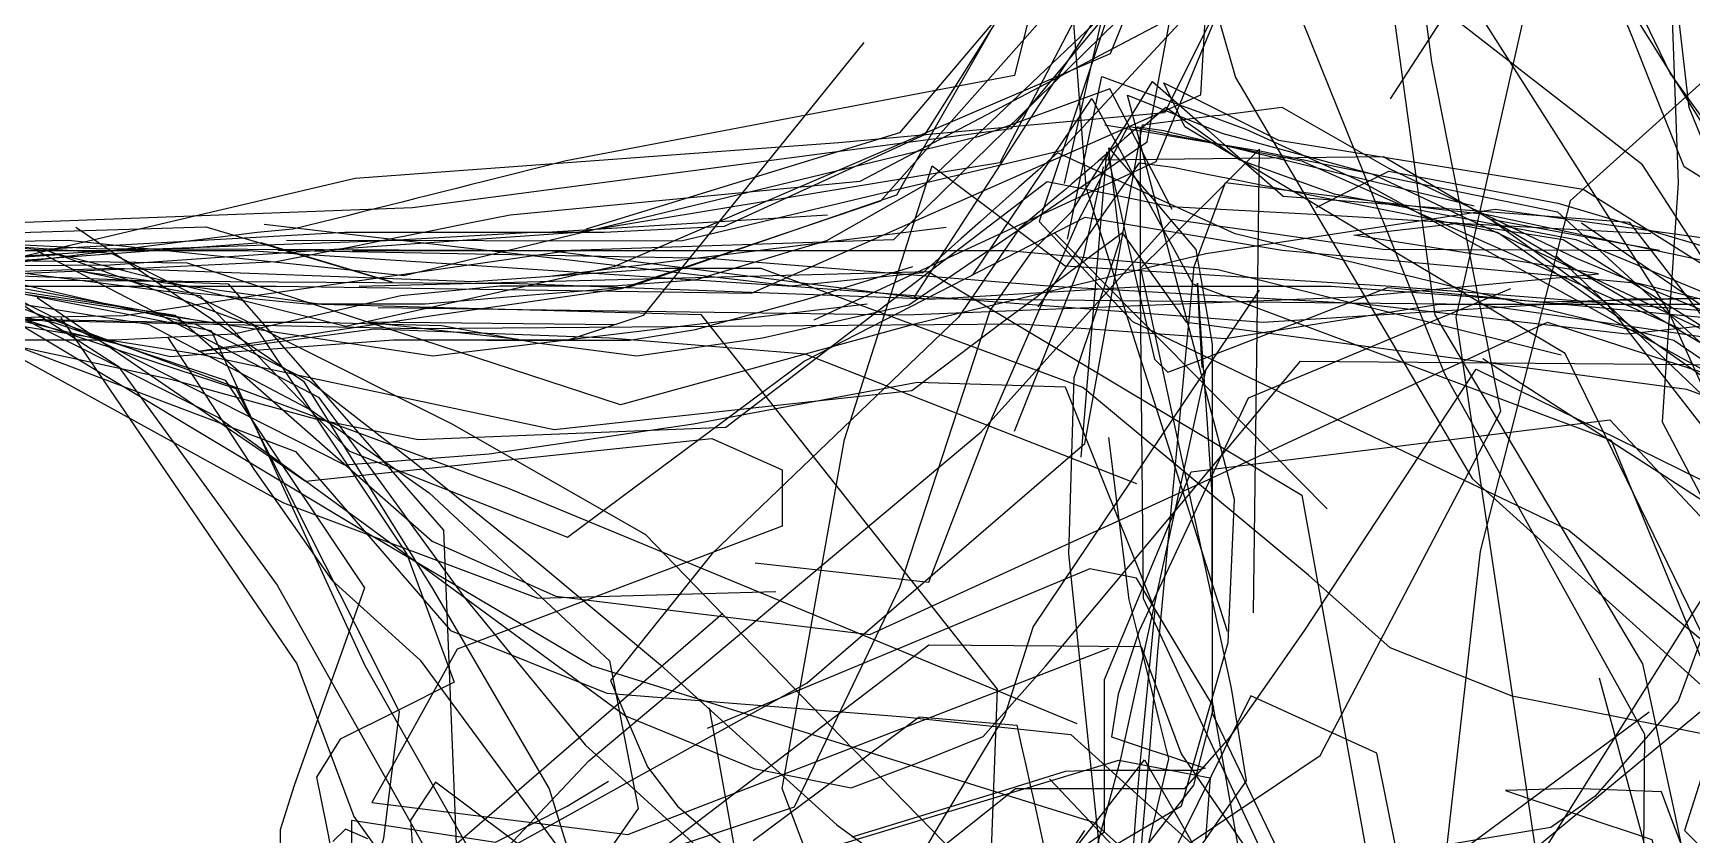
# Model space of a CAD drawing. Header units: metres. Extents: x 30 to 6769, y 117 to 5736.
# Drawn here: x 3719 to 4340, y 2110 to 2410 of the extents above; entities that cross this region are included whole.
import ezdxf

# ---------------------------------------------------------------- set-up
doc = ezdxf.new("R2010")
doc.units = ezdxf.units.M
doc.layers.add('FLOOR_0', color=1, linetype='Continuous')
doc.layers.add('FLOOR_1', color=2, linetype='Continuous')

msp = doc.modelspace()

# ---------------------------------------------------------------- linework, layer by layer
at = {"layer": 'FLOOR_0', "color": 2}
for points in [[(3926.78, 2094.49), (4004.31, 2120.23), (4043.71, 2202.43), (4077.49, 2306.07), (4093.45, 2328.45), (4108.07, 2343.08), (4128.99, 2376.69), (4138.16, 2391.68), (4145.16, 2385.56), (4152.16, 2379.43), (4159.16, 2373.3), (4166.15, 2367.18), (4173.15, 2361.05), (4180.15, 2354.92), (4187.15, 2348.8), (4316.63, 2339.05), (4381.81, 2254.89)], [(3898.99, 2105.68), (4009.02, 2166.69), (4112.95, 2256.25), (4134.42, 2375.54), (4136.35, 2375.78), (4138.29, 2376.02), (4140.22, 2376.26), (4142.15, 2376.5), (4144.08, 2376.74), (4146.01, 2376.98), (4147.95, 2377.23), (4149.88, 2377.47), (4151.81, 2377.71), (4153.74, 2377.95), (4155.67, 2378.19), (4157.6, 2378.43), (4159.54, 2378.68), (4161.47, 2378.92), (4163.4, 2379.16), (4165.33, 2379.4), (4167.26, 2379.64), (4169.2, 2379.88), (4171.13, 2380.13), (4173.06, 2380.37), (4174.99, 2380.61), (4176.92, 2380.85), (4178.85, 2381.09), (4180.79, 2381.33), (4182.72, 2381.58), (4184.65, 2381.82), (4186.58, 2382.06), (4226.72, 2359.19), (4296.7, 2325.56), (4385.14, 2289.16)], [(4122.6, 2064.31), (4106.89, 2214.9), (4108.92, 2280.9), (4112.33, 2291.14), (4115.74, 2301.39), (4119.16, 2311.63), (4122.57, 2321.88), (4125.98, 2332.12), (4121.93, 2366.83), (4130.06, 2357.35), (4138.19, 2347.86), (4146.31, 2338.37), (4154.44, 2328.89), (4160.54, 2293.37), (4160.54, 2214.44), (4160.54, 2196.14), (4160.54, 2177.83), (4160.54, 2159.53), (4180.49, 2047.49)], [(3858.75, 1712.81), (3858.75, 1755.22), (3872.29, 1797.71), (3976.31, 1821.9), (4091.32, 1825.24), (4205.01, 1855.26), (4271.34, 1979.17), (4169.14, 2023.31), (4055.38, 2044.62), (4034.92, 2063.26), (4022.74, 2080.66), (4010.57, 2098.06), (3999.58, 2127.18), (4022.96, 2257.73), (4055.81, 2360.1), (4072.39, 2347.65), (4088.97, 2335.21), (4105.56, 2322.77), (4227.49, 2315.06), (4350.7, 2305.55)], [(3538.58, 2341.9), (3748.6, 2327.51), (3876.33, 2263.52), (3948.53, 2222.2), (4021.75, 2146.53), (4069.86, 2097.13), (4100.72, 2077.74), (4128.26, 2065.49), (4204.14, 2029.05), (4393.73, 1966.59), (4462.52, 1942.95), (4473.6, 1938.02), (4484.68, 1933.1), (4495.76, 1928.17), (4506.84, 1923.25), (4544.94, 1916.28), (4616.34, 1880.07), (4511.13, 1827.53), (4522.18, 1797.88), (4598.12, 1791.69), (4790.99, 1680.85)], [(3848.44, 2307.12), (4046.06, 2304.37), (4214.02, 2311.13), (4305.07, 2319.77), (4213.52, 2334.23), (4252.72, 2338.67), (4324.71, 2334.82)], [(4298.78, 2338.76), (4448.43, 2236.05), (4563.21, 2202.16), (4747.12, 2207.7)], [(3615.63, 2328.48), (3772.47, 2304.31), (3868.6, 2219.72), (3914.88, 2199.14), (4032.39, 2184.74), (4155.66, 2241.18), (4285.98, 2301.64), (4361.11, 2277.28), (4386.63, 2152.21), (4402.78, 2019.29), (4420.15, 1971.5), (4437.09, 1940.43), (4453.97, 1911.46), (4471.17, 1884.44), (4490.91, 1873.47), (4510.65, 1862.5), (4536.06, 1852.69), (4662.99, 1868), (4754.29, 1878.61), (4810.13, 1882.44), (4862.24, 1874.35), (4878.13, 1742.07)], [(3635.9, 2321.89), (3817.5, 2253.2), (3875.56, 2186.21), (3933.97, 2162.83), (4045.41, 2154.02), (4107.61, 2147.33), (4125.92, 2130.85), (4144.22, 2114.36), (4162.53, 2097.88), (4257.45, 1996.54), (4346.78, 1963.57)], [(3693.8, 2321.95), (3751.14, 2285.14), (3810.66, 2203.27), (3885.72, 2069.62)], [(3630.88, 2318.65), (3727.15, 2301.57), (3791.17, 2279.95), (3843.38, 2202.23), (3838.1, 2187.43), (3832.82, 2172.64), (3827.53, 2157.84), (3822.25, 2143.04), (3816.97, 2128.25), (3811.8, 2111.73), (3811.8, 2013.95), (3806, 1967.24), (3793.05, 1999.63), (3821.73, 2061.46)], [(4031.42, 2308.35), (3868.89, 2288.91), (3668.71, 2319.28)], [(4272.23, 2314.15), (4174.01, 2273.18), (4133.25, 2186.19), (4125.33, 2162.4), (4122.86, 2146.46), (4129.86, 2144.12), (4136.86, 2141.79), (4143.86, 2139.45), (4150.86, 2137.12), (4157.86, 2134.78), (4154.57, 2133.89), (4144.9, 2133.89), (4135.23, 2133.89), (4125.57, 2133.89), (4115.9, 2133.89), (4105.54, 2133.48), (4085.58, 2127.33), (4065.62, 2121.19), (4045.66, 2115.04), (4025.7, 2108.9)]]:
    msp.add_lwpolyline(points, dxfattribs=at)
at = {"layer": 'FLOOR_0', "color": 7}
for points in [[(4106.4, 2332.74), (4119.21, 2393.53), (4137.18, 2386.99), (4155.16, 2380.45), (4173.14, 2373.91), (4216.56, 2354.13), (4348.33, 2281.5), (4369.05, 2171.71), (4370.32, 2149.22), (4381.25, 2151.65), (4392.19, 2154.08), (4403.13, 2156.52), (4414.06, 2158.95), (4471.97, 2168.41), (4613.67, 2166.75), (4632.9, 2163.25), (4652.13, 2159.75), (4671.36, 2156.26), (4720.89, 2154.02), (4804.47, 2146.18), (4867.94, 2136.31), (4923.42, 2128.38)], [(3702.56, 2321.77), (3781.72, 2311.61), (3837.74, 2253.42), (3919.3, 2221.19), (4007.82, 2287), (4113.04, 2340.87), (4137.6, 2336.78), (4162.17, 2332.68), (4186.73, 2328.58), (4320.13, 2316.2), (4445.74, 2284.57), (4501.59, 2214.48), (4591.5, 2180.86), (4741.62, 2170.6), (4816.3, 2160.73), (4861.11, 2160.73), (4921.92, 2119), (4972.02, 1974.96), (4940.85, 1848.65)], [(4446.89, 2236.57), (4338.11, 2276.5), (4151.07, 2301.48), (4126.93, 2335.13), (4115.67, 2326.68), (4104.41, 2318.23), (4093.15, 2309.79), (4081.89, 2301.34), (4070.64, 2292.89), (4059.38, 2284.44), (4048.12, 2275.99), (3914.32, 2261.38), (3783.01, 2289.25), (3577.83, 2321.77)], [(3735.37, 2337.15), (3820.46, 2279.56), (3868.81, 2201.94), (3912.44, 2127.04), (3934.7, 2054.9)], [(3720.15, 2328.68), (3826.07, 2273.62), (3843.91, 2249.08), (3861.75, 2224.54), (3880.69, 2198.76), (3925.86, 2143.53), (3971.42, 2102.13), (4025.55, 2075.02), (4070.07, 2069.73), (4078.81, 2077.23), (4087.55, 2084.72), (4096.29, 2092.22), (4105.03, 2099.71), (4112.86, 2111.44)], [(3693.56, 2302.85), (3862.63, 2299.33), (4088.88, 2301.01), (4165.58, 2295.53), (4245.48, 2308.35), (4447.54, 2308.35)], [(4169.62, 2032.5), (4135.77, 2065.01), (4128.43, 2083.37), (4114.71, 2079.23), (4099.45, 2069.69), (4084.19, 2060.15), (4029.16, 2053.37), (3934.82, 2046.92), (3919.65, 2049.24), (3906.38, 2051.89), (3893.12, 2054.55), (3879.85, 2057.2), (3866.58, 2059.86), (3897.01, 2079.82), (3956.75, 2106.19), (4054.46, 2180.86), (4133.92, 2180.32), (4141.46, 2160.2), (4149, 2140.08), (4219.11, 2037.81), (4341.62, 2035.49)], [(3997.97, 2099.21), (4125.65, 2137.69), (4159.81, 2131.16), (4158.93, 2119.68), (4158.05, 2108.19)], [(4218.01, 2005.5), (4099.64, 2130.81)]]:
    msp.add_lwpolyline(points, dxfattribs=at)
at = {"layer": 'FLOOR_0', "color": 1}
for points in [[(4361.73, 2148.32), (4292.65, 2289.91), (4150.37, 2374.74), (4142.47, 2391.19), (4153.2, 2385.83), (4163.93, 2380.46), (4174.66, 2375.09), (4185.39, 2369.72), (4299.39, 2351.41), (4441.76, 2261.83)], [(4299.8, 1965.24), (4316.97, 1995.02), (4326.32, 2032.44), (4454.16, 2126.35), (4595.84, 2160.73), (4535.3, 2156.67), (4333.32, 2294.81), (4169.2, 2334.73), (4102.63, 2364.95), (4095.43, 2358.54), (4088.22, 2352.14), (4081.02, 2345.73), (4073.82, 2339.33), (4066.61, 2332.92), (4059.41, 2326.52), (4052.21, 2320.11), (4003.09, 2315.06), (3805.81, 2338.18)], [(4119.81, 2359.81), (4112.27, 2325.88), (4086.44, 2260.72)], [(4118.2, 2362.41), (4224.71, 2363.63), (4360.19, 2284.09), (4355.15, 2166.75), (4358.83, 2146.51), (4362.51, 2126.27), (4366.19, 2106.03), (4382.18, 2026.02), (4484.28, 1941.63), (4571.47, 1911.55), (4691.47, 1893.2), (4641.47, 1900.9), (4528.74, 1873.29), (4433.34, 1783.03), (4395.69, 1780.82), (4396.96, 1788.43), (4398.22, 1796.03), (4399.49, 1803.63), (4400.76, 1811.23), (4411.88, 1820.18)], [(4133.85, 2102.05), (4134.65, 2111.58), (4135.44, 2121.12), (4136.24, 2130.65), (4137.03, 2140.19), (4137.83, 2149.72), (4138.62, 2159.26), (4139.41, 2168.79), (4140.21, 2178.33), (4153.83, 2322.52), (4165.49, 2353.86), (4181.46, 2351.86), (4197.44, 2349.86), (4213.41, 2347.87), (4229.38, 2345.87), (4245.35, 2343.87), (4262.81, 2342.03), (4356.23, 2322.22)], [(3634.35, 2337.92), (3708.75, 2309.29), (3897.11, 2239.51), (4109.95, 2151.46)], [(3666.41, 2329.53), (3842.8, 2223.66), (3928.53, 2173.05), (4116.1, 2114.6), (4150.09, 2083.96), (4254.79, 1992.77), (4322.84, 1950.86), (4380.78, 1925.06), (4463.24, 1891.95), (4561.2, 1833.25), (4600.15, 1796.89), (4590.05, 1791.84), (4579.96, 1786.79), (4569.86, 1781.74), (4559.77, 1776.69), (4549.67, 1771.64), (4539.58, 1766.59), (4529.48, 1761.54), (4424.38, 1744.07), (4421.09, 1586.84)], [(3720.83, 2310.93), (3821.21, 2242.15), (3973.34, 2258.17), (3999.58, 2246.35), (3999.58, 2235.83), (3999.58, 2225.31), (3877.99, 2179.28), (3871.62, 2167.81), (3865.25, 2156.33), (3858.88, 2144.86), (3852.51, 2133.39), (3846.14, 2121.92), (3941.88, 2109.9), (4122.05, 2179.69)], [(3688.89, 2302.26), (3813.08, 2234.06), (3908.21, 2198.37), (3997.24, 2200.8)], [(3769.74, 2295.87), (3802.24, 2246.29), (3816.66, 2225.68), (3831.08, 2205.07), (3864.12, 2175.15), (3920.82, 2098.29)], [(3838.63, 1679.44), (3840.14, 1780.01), (3848.24, 1831.63), (3870.11, 1829.2), (3891.98, 1826.77), (3897.13, 1829.2), (3874.16, 1839.8), (3851.19, 1850.41), (3828.22, 1861.01), (3811.8, 1964.21), (3824.34, 2021.65), (3848.93, 2074.16), (3890.54, 2074.9), (3938.31, 2073.5), (3986.22, 2073.5), (4027.1, 2073.5), (4066.99, 2073.72), (4120.3, 2110.87), (4120.3, 2129.88), (4120.3, 2148.88), (4120.3, 2167.88), (4152.69, 2245.68), (4309.29, 2265.05), (4384.45, 2184.98)], [(3664.97, 973.48), (3608.75, 1153.68), (3545.65, 1342.92), (3530.48, 1414.34), (3514.78, 1419.78), (3499.04, 1423.72), (3483.29, 1427.66), (3467.55, 1431.59), (3451.8, 1435.53), (3447.6, 1554.41), (3452.09, 1630.93), (3586.77, 1637.37), (3764.69, 1643.91), (3824.24, 1734.59), (3825.21, 1911.19), (3878.35, 2086.92), (3983.18, 2097.61), (3972.48, 2157.35)], [(3988.83, 2107.69), (4050.86, 2154.02), (4087.46, 2150.9), (4089.13, 2143.4), (4090.79, 2135.91), (4092.45, 2128.42), (4094.12, 2120.93), (4095.78, 2113.43), (4097.45, 2105.94)], [(4100.31, 2093.17), (4135.26, 2137.89), (4147.77, 2115.99), (4160.28, 2094.08)]]:
    msp.add_lwpolyline(points, dxfattribs=at)
at = {"layer": 'FLOOR_0', "color": 5}
for points in [[(4145.6, 2343.77), (4122.28, 2388.98), (4097.62, 2380), (4072.96, 2371.03), (3858.05, 2318.99), (3732.52, 2332.18), (3614.09, 2329.78), (3406.39, 2335.19), (3208.21, 2303.55), (3049.4, 2230.22)], [(4258.61, 2345.11), (4157.2, 2369.57), (4142.43, 2373.27), (4132.7, 2374.58), (4130.24, 2372.47), (4127.78, 2370.35), (4125.31, 2368.24), (4122.85, 2366.13), (4120.39, 2364.02), (4117.92, 2361.9), (4115.46, 2359.79), (4113, 2357.68), (4110.53, 2355.57), (4108.07, 2353.45), (4105.61, 2351.34), (4103.14, 2349.23), (4100.68, 2347.12), (4098.22, 2345), (4095.75, 2342.89), (4093.29, 2340.78), (4090.83, 2338.67), (4088.36, 2336.55), (4065.64, 2303.49), (3973.47, 2215.13), (3935.35, 2167.55), (3939.97, 2156.77), (3944.58, 2145.98), (3949.2, 2135.2), (3960.44, 2120.49), (3990.85, 2094.41)], [(4289.35, 2326.45), (4365.56, 2253.73)], [(3693.43, 2314.12), (3788.65, 2266.03), (3844.26, 2225.56), (3941, 2154.37), (3989.06, 2134.66), (4025.51, 2127.36), (4050.35, 2136.77), (4074.9, 2146.59), (4098.18, 2172.87), (4193.59, 2287.1), (4369.31, 2285.61)], [(4178.18, 2313.63), (4093.53, 2187.8), (4082.88, 2154.25), (4078.14, 2146.35), (4073.41, 2138.45), (4068.67, 2130.55), (4063.93, 2122.65), (4059.19, 2114.75), (4054.45, 2106.85), (4049.71, 2098.94), (4003.97, 2082.99), (3911.65, 2098.25), (3869.88, 2129.47), (3860.55, 2115.34), (3863.42, 2075.13), (3850.62, 2016.98), (3824.38, 1887.3), (3957.15, 1800.88), (4052.35, 1782.37), (4085.01, 1693.48)], [(3729.71, 2303.25), (3817.96, 2173.76), (3839.39, 2116.72), (3863.45, 2083.03), (3888.12, 2072.66), (3912.85, 2064.41), (4003.32, 2050.74), (4079.4, 2043.74), (4089.09, 2049.8), (4098.79, 2055.86), (4108.48, 2061.92), (4118.17, 2067.98), (4132.22, 2087.42), (4144.34, 2138.31), (4140.63, 2153.19), (4136.91, 2168.06), (4133.19, 2182.94), (4129.48, 2197.81), (4121.93, 2258.48)]]:
    msp.add_lwpolyline(points, dxfattribs=at)
at = {"layer": 'FLOOR_0', "color": 4}
for points in [[(3825.21, 1611.72), (3858.65, 1771.78), (3838.09, 1819.96), (3835.4, 1827.15), (3832.7, 1834.33), (3830.01, 1841.52), (3827.32, 1848.71), (3824.62, 1855.89), (3821.93, 1863.08), (3819.24, 1870.26), (3814.31, 1965.42), (3818.22, 2057.21), (3911.91, 2056.32), (3966.42, 2048.53), (4064.72, 2071.04), (4149.1, 2120.68), (4157.83, 2151.25), (4166.56, 2181.82), (4168.93, 2235.31), (4128.81, 2386.53), (4164.17, 2372.34), (4220.72, 2357.02), (4356.05, 2293.33)], [(3816.31, 1697.8), (3853.56, 1781.31), (3866.46, 1807.12), (3879.36, 1832.93), (3992.73, 1836.61), (4132.41, 1834.37), (4250.09, 1894.71), (4267.84, 1928.87), (4163.17, 2092.44), (4182.84, 2033.4), (4244.43, 1926.62), (4244.76, 1908.09), (4218.47, 2019.44), (4134.87, 2198.26), (4133.71, 2312.22), (4133.71, 2374.03), (4143.19, 2382.09), (4157.02, 2372.21), (4170.84, 2362.33), (4206.22, 2349.63), (4296.68, 2332.62), (4393.12, 2292.65)], [(4095.39, 2307.39), (4133.29, 2361.28), (4145.77, 2359.61), (4158.01, 2357.17), (4170.25, 2354.72), (4182.48, 2352.27), (4194.72, 2349.82), (4267.3, 2335.3), (4395.27, 2245.45)], [(3596.23, 2335.55), (3786.02, 2298.53), (3843.44, 2173.13), (3919, 2039.96), (4004.35, 2061.24), (4087, 2127.18), (4150.3, 2127.18), (4167.08, 2146.12), (4181.15, 2166.23), (4195.23, 2186.35), (4259.34, 2284.06), (4380.84, 2224.37)], [(3703.32, 2315.35), (3835.82, 2248.26), (3890.04, 2252.43), (3966.44, 2263.55), (4050.23, 2279.13), (4105.59, 2277.39), (4139.04, 2193.94), (4133.17, 2133.6), (4132.14, 2120.13), (4131.1, 2106.66)]]:
    msp.add_lwpolyline(points, dxfattribs=at)
at = {"layer": 'FLOOR_0', "color": 3}
for points in [[(4070.88, 2319.1), (4115.55, 2385.28), (4118.98, 2378.99), (4122.41, 2372.69), (4125.84, 2366.4), (4129.28, 2360.1), (4132.71, 2353.81), (4136.14, 2347.51), (4139.57, 2341.22), (4143, 2334.92), (4146.43, 2328.63), (4149.87, 2322.33), (4153.3, 2316.04), (4309.9, 2257.44), (4349.37, 2161.55)], [(4120.37, 2375.44), (4149.37, 2370.6), (4178.36, 2365.76), (4289.76, 2342.95), (4389.56, 2251.65)], [(3518.29, 2346.38), (3724.21, 2328.61), (3802.31, 2300.17), (3859.12, 2214.88), (3876.87, 2166.9), (3855.56, 2156.24), (3834.26, 2145.57), (3825.39, 2131.36), (3828.94, 2113.59), (3832.49, 2095.82)], [(5612.85, 2294.93), (5315.03, 2301.64), (5104.19, 2314.78), (5035.13, 2298.97), (4959.38, 2289.51), (4799.71, 2288.22), (4574.2, 2294.74), (4426.56, 2315.54), (4410.15, 2319.06), (4393.74, 2322.58), (4377.32, 2326.09), (4360.91, 2329.61), (4344.49, 2333.13), (4266.44, 2343.75), (4158.21, 2327.25), (4049.69, 2301.08), (3939.08, 2270.68), (3777.05, 2323.75), (3525.86, 2327.01)], [(3833.65, 2038.14), (3927.31, 2137.45), (4074.11, 2260.57), (4145.75, 2340.18), (4165.42, 2337.37), (4185.09, 2334.55), (4204.75, 2331.74), (4224.42, 2328.93), (4327.94, 2328.48), (4296.52, 2334.24), (4264.77, 2340.02), (4307.67, 2309.12), (4391.82, 2201.18)], [(3546.86, 2335.19), (3762.36, 2300.94), (3823.44, 2268.66), (3867.53, 2237.78), (3935.04, 2174.93), (3945.73, 2119.68), (3912.7, 2072.2), (3853.47, 2069.32), (3825.21, 1933.83), (3833.21, 1852.35), (3838.63, 1799.55), (3838.63, 1763.81), (3836.12, 1720.03), (3826.02, 1595.49), (3829.89, 1587.74), (3833.76, 1580), (3837.64, 1572.25), (3841.51, 1564.5), (3845.38, 1556.76), (3849.25, 1549.01), (3929.92, 1537.86), (4021.02, 1587.81), (3959.71, 1687.85)], [(4156.8, 2284.68), (4155.09, 2316.24), (4156.85, 2289.89), (4158.61, 2263.55), (4160.36, 2237.2), (4160.54, 2155.31), (4229.59, 2011.13), (4380.16, 1959.28), (4516.18, 1916.77), (4661.82, 1899.88), (4756.51, 1908.62), (4855.8, 1889.69), (4962.43, 1888)], [(3825.2, 2019.62), (3855.7, 2087.33), (3977.38, 2192.78)], [(3838.63, 2087.4), (3838.63, 2115.29), (3892.35, 2107.09), (3905.8, 2113.81), (3919.24, 2120.54), (3934.6, 2129.87)]]:
    msp.add_lwpolyline(points, dxfattribs=at)
at = {"layer": 'FLOOR_0', "color": 6}
for points in [[(3989.57, 2211.61), (4054.55, 2204.4), (4066.38, 2235.2), (4078.22, 2265.99), (4110.52, 2339.7), (4129.1, 2375.03), (4131.69, 2374.51), (4134.29, 2373.99), (4136.88, 2373.47), (4139.47, 2372.95), (4142.07, 2372.43), (4144.66, 2371.91), (4147.26, 2371.39), (4149.85, 2370.88), (4152.44, 2370.36), (4155.04, 2369.84), (4157.63, 2369.32), (4160.22, 2368.8), (4162.82, 2368.28), (4165.41, 2367.76), (4168.01, 2367.24), (4170.6, 2366.72), (4173.19, 2366.2), (4175.79, 2365.69), (4178.38, 2365.17), (4180.97, 2364.65), (4183.57, 2364.13), (4186.16, 2363.61), (4188.76, 2363.09), (4191.35, 2362.57), (4193.94, 2362.05), (4335.78, 2299.11)], [(4111.53, 2251.09), (4121.09, 2365.33), (4123.32, 2355.64), (4125.56, 2345.95), (4127.79, 2336.26), (4130.03, 2326.57), (4132.26, 2316.88), (4134.49, 2307.19), (4136.73, 2297.51), (4138.96, 2287.82), (4144.01, 2282.89), (4154.3, 2286.85), (4164.58, 2290.81), (4174.87, 2294.77), (4185.16, 2298.72), (4195.44, 2302.68), (4205.73, 2306.64), (4216.02, 2310.6), (4226.3, 2314.56), (4356.82, 2302.21)], [(4175.99, 2192.83), (4178.29, 2366.37), (4169.38, 2357.46), (4160.48, 2348.55), (4151.57, 2339.64), (4142.67, 2330.73), (4133.76, 2321.82), (4167.7, 2164.68), (4173.25, 2130.01), (4164.33, 2117.26), (4155.4, 2104.5)], [(3441.57, 2327.59), (3575.83, 2309.68), (3672.46, 2301.37), (3770.92, 2280.36), (3825.03, 2265.44), (3863.48, 2257.75), (3978.58, 2262.38), (4098.76, 2354.26), (4121.95, 2349.62), (4145.13, 2344.98), (4200.71, 2341.9), (4252.23, 2338.76), (4291.92, 2332.55), (4361.67, 2288.99), (4420.67, 2262.64), (4544.63, 2172.93), (4667.85, 2152.31), (4769.77, 2139.47), (4804.27, 2132.57), (4851.56, 2127.18), (4918.53, 2172.83)], [(4199.41, 2344.57), (4213.02, 2351.38), (4226.63, 2358.19), (4289.93, 2346.13), (4395.95, 2314.87)], [(3620.76, 2333.99), (3795.22, 2276.79), (3856.26, 2155.96), (3850.44, 2108.43), (3846.71, 2096), (3842.99, 2083.57), (3839.26, 2071.14), (3835.53, 2058.71), (3829.99, 2042.33), (3817.54, 1883.76), (3828.47, 1836.67), (3832.81, 1825.11), (3837.14, 1813.55), (3841.48, 1801.98), (3843.29, 1769.15), (3845.22, 1578.13)], [(3642.91, 2321.77), (3792.38, 2315.98), (3872.94, 2223.86), (3878.13, 2093.95)], [(3697.88, 2319.75), (3780.04, 2300.93), (3822.9, 2279.58), (3862, 2249.16), (3905.94, 2213.59), (3954.09, 2173.44), (4020.03, 2113.51), (4087.67, 2064.26), (4114.86, 2055.19), (4142.05, 2046.12), (4169.24, 2037.05), (4271.79, 2020.54), (4304.73, 2026.54), (4337.67, 2032.53)], [(3833.74, 1981.97), (3850.46, 2020.61), (3863.91, 2036.76), (3883.29, 2045.07), (3912.06, 2040.96), (3992.39, 2046.62), (4062.06, 2050.45), (4084.42, 2060.03), (4103.4, 2070.02), (4114.33, 2080.95), (4125.26, 2091.89), (4153.7, 2128.34), (4161.12, 2157.53), (4153.88, 2169.6), (4146.64, 2181.67), (4139.41, 2193.73), (4132.17, 2205.8), (4114.79, 2209.32), (4072.16, 2191.55), (3971.51, 2149.59)], [(3844.61, 2108.32), (3836.23, 2111.92), (3831.49, 2107.32)]]:
    msp.add_lwpolyline(points, dxfattribs=at)
at = {"layer": 'FLOOR_1', "color": 6}
for points in [[(4383.68, 2264.44), (4321.52, 2360.51), (4216, 2442.63), (4156.94, 2599.87), (4140.28, 2704.94), (4133.71, 2745.69), (4133.71, 2757.26), (4143.65, 2762.13), (4170.95, 2755.3), (4198.25, 2748.47), (4248.22, 2738.81), (4301.16, 2728.71), (4316.17, 2723.24), (4331.19, 2717.78), (4346.21, 2712.32)], [(4342.01, 2628.58), (4262.8, 2637.31), (4152.35, 2607.5), (4142.91, 2432.05), (4041.34, 2332.42), (3920.62, 2328.48), (3804.91, 2311.93), (3753.36, 2304), (3621.03, 2301.64)], [(4121.14, 2424.67), (4130.48, 2449.57), (4139.81, 2474.47), (4153.83, 2576.33), (4150.03, 2581.65), (4144.08, 2557.83), (4138.13, 2534.01), (4133.71, 2509.49), (4133.71, 2482.99), (4133.71, 2456.49), (4133.71, 2429.98), (4052.58, 2352.64), (4016.18, 2332.12), (3999.76, 2327.19), (3983.34, 2322.26), (3966.92, 2317.33), (3936.46, 2315.06), (3893.97, 2315.06), (3856.94, 2311.54), (3825.67, 2304.32), (3794.4, 2297.1), (3750.06, 2294.93), (3684.31, 2294.93)], [(4413.43, 2572.81), (4304.96, 2505.95), (4171.05, 2429.11), (4028.65, 2354.25), (3897.87, 2341.67), (3883.29, 2338.76), (3868.7, 2335.84), (3854.11, 2332.92), (3839.52, 2330), (3824.94, 2327.08), (3810.35, 2324.16), (3759.24, 2321.77), (3609.62, 2315.06)], [(4354.2, 2053.67), (4333.89, 1956.02), (4326.7, 1935.61), (4305.62, 1977.79), (4281.44, 2105.59), (4251.87, 2303.56), (4288.61, 2466.4), (4359.48, 2553.68)], [(4105.17, 2459.08), (4042.43, 2349.14), (3942.37, 2314.76), (3923.28, 2313.17), (3904.19, 2311.58), (3885.1, 2309.99), (3866.01, 2308.39), (3821.7, 2308.35), (3775.72, 2312.88), (3736.1, 2320.9), (3827.43, 2308.35), (3969.22, 2304.47), (4080.06, 2164.34), (4074.17, 2007.41)], [(4016.6, 2341.69), (3911.48, 2335.19), (3835.92, 2335.19), (3722.96, 2328.84)], [(4278.93, 2094.59), (4380.79, 2257.13)], [(4326.6, 2090.72), (4305.54, 2168.37)]]:
    msp.add_lwpolyline(points, dxfattribs=at)
at = {"layer": 'FLOOR_1', "color": 5}
for points in [[(4404.85, 2220.08), (4338.98, 2381.91), (4322.37, 2526.88), (4315.09, 2625.68), (4298.22, 2666.18), (4246.43, 2721.03), (4218.01, 2741.62), (4223.49, 2737.51), (4228.97, 2733.39), (4234.46, 2729.28), (4239.94, 2725.16), (4245.43, 2721.05), (4250.91, 2716.93), (4256.39, 2712.82), (4261.88, 2708.7), (4267.36, 2704.59), (4272.84, 2700.47), (4278.33, 2696.36), (4283.81, 2692.24), (4289.3, 2688.13), (4296.09, 2684.57), (4356.03, 2703.1)], [(4227.32, 2385.15), (4285.98, 2475.76), (4301.38, 2572.04), (4300.29, 2594.52), (4299, 2599.66), (4297.72, 2604.8), (4296.43, 2609.94), (4295.15, 2615.08), (4293.86, 2620.22), (4292.58, 2625.36), (4291.3, 2630.5), (4290.01, 2635.64), (4288.73, 2640.78), (4312.38, 2698.82), (4341.18, 2681.6)], [(4380.35, 2661.6), (4317.93, 2646.8), (4148.49, 2613.99), (4132.04, 2593.55), (4130.01, 2573.2), (4127.97, 2552.85), (4121.66, 2443.12), (4036.42, 2346.91), (3939.33, 2314.11), (3869.71, 2304.16), (3781.13, 2290.72), (3802.06, 2293.18), (3846.96, 2299.17), (3935.13, 2295.83), (4008.06, 2289.75), (4132.2, 2241.32)], [(4364.55, 2077.96), (4246.94, 2093.63), (4095.27, 2082.56), (4069.05, 2077.07), (4056.56, 2073.5), (4044.08, 2069.93), (4031.59, 2066.36), (4019.1, 2062.79), (4006.61, 2059.22), (3994.12, 2055.65), (4007.78, 2053.37), (4069.76, 2061.64), (4136.32, 2096.07), (4200.97, 2139.45), (4268.52, 2268.38), (4242.77, 2399.03), (4228.62, 2505.72), (4223.41, 2596.36), (4252.88, 2631.36), (4297.64, 2639.5), (4345.06, 2608.48)], [(4105.27, 2353.5), (4127.09, 2449.61)], [(4670.68, 2335.19), (4538.62, 2312.36), (4420.62, 2308.35), (4315.68, 2297.21), (4217.26, 2308.35), (4100.75, 2314.99), (3972.25, 2325.42), (3811.04, 2328.48)], [(3838.86, 2328.48), (3963.62, 2328.48), (3990.78, 2328.48), (4016.06, 2328.48), (4041.35, 2328.48), (4084.47, 2328.48), (4162.63, 2321.35), (4291.09, 2289.48)], [(4355.89, 2145.21), (4272.77, 2161.67), (4227.2, 2179.73), (4196.54, 2206.99), (4112.2, 2277.16), (3991.74, 2321.77), (3955.62, 2321.77), (3884.13, 2316.76), (3749.98, 2321.77), (3678.67, 2319.42)], [(3889.09, 2294.93), (3942.53, 2294.93), (3967.17, 2298.9), (3987.8, 2304.52), (4008.43, 2310.15), (4048.52, 2322.43)], [(4641.83, 1825.35), (4538.51, 1831.95), (4500.87, 1831.95), (4463.22, 1831.95), (4415.16, 1840.63), (4364.46, 1851.49), (4309.08, 1845.5), (4253.99, 1839.32), (4229.33, 1876.33), (4145.45, 1956.36), (4106.89, 2064.46), (4108.47, 2072.61), (4110.1, 2078.57), (4111.72, 2084.54), (4113.35, 2090.51), (4114.98, 2096.48), (4116.6, 2102.44), (4118.23, 2108.41), (4119.86, 2114.38), (4121.48, 2120.34), (4123.11, 2126.31), (4124.74, 2132.28), (4126.36, 2138.25), (4158.24, 2284.09)], [(4384.1, 2208.97), (4261.83, 2287.87)], [(4358.35, 2223.26), (4334.97, 2159.84), (4324.59, 2147.97), (4314.21, 2136.11), (4303.83, 2124.24), (4287.25, 2112.53), (4223.79, 2101.94), (4169.03, 2092.81), (4105.38, 2074.32), (3992.24, 2033.12), (3955.16, 2025.7), (3912.28, 2019.83), (3847.36, 2019.83)], [(4343.53, 2131.02), (4337.23, 2111.44), (4348.86, 2099.8)]]:
    msp.add_lwpolyline(points, dxfattribs=at)
at = {"layer": 'FLOOR_1', "color": 7}
for points in [[(3691.22, 2324.46), (3729.39, 2327.01), (3836.39, 2300.15), (3937.01, 2322.57), (4122.5, 2402.22), (4156.34, 2485.67), (4159.49, 2506.16), (4162.64, 2526.66), (4165.79, 2547.15), (4127.25, 2613.01), (4129.66, 2639.52), (4132.07, 2666.04), (4132.31, 2692.52), (4127.91, 2718.94), (4153.52, 2714.15), (4186.89, 2701.31), (4242.77, 2681.28), (4275.07, 2675.74), (4245.81, 2693.3), (4238.28, 2690.88), (4266.55, 2655.52), (4299.83, 2642.7), (4338.55, 2654.33), (4438.39, 2672.82)], [(4374.83, 2335.5), (4331.94, 2394.8), (4320.63, 2418.31), (4319.15, 2422.76), (4317.66, 2427.21), (4316.18, 2431.66), (4314.69, 2436.11), (4313.21, 2440.57), (4311.73, 2445.02), (4310.24, 2449.47), (4308.76, 2453.92), (4363.82, 2535.64)], [(4191.15, 2459.69), (4103.95, 2365.77), (3961.79, 2331.95), (3814.13, 2332.2)], [(4363.26, 2343.51), (4337.16, 2359.75), (4330.75, 2375.79), (4324.34, 2391.82), (4317.93, 2407.86), (4311.51, 2423.89)], [(4030.19, 2406.31), (3947.6, 2304.15), (3919.38, 2294.93), (3897.65, 2294.93), (3875.93, 2294.93), (3854.2, 2294.93), (3770.58, 2288.66), (3707.91, 2303.76)], [(4061.06, 2337.05), (3912.73, 2318.75)], [(3841.31, 2315.06), (4054.31, 2320.66), (4194.07, 2236.94), (4219.92, 2094.09), (4231.66, 2081.28), (4243.4, 2068.47), (4255.13, 2055.66), (4266.87, 2042.85), (4278.61, 2030.04), (4310.41, 1997.37)], [(4324.12, 2155.75), (4183.37, 2051.71), (4154.59, 2039.71), (4125.8, 2027.71), (4087.16, 2027.42), (4029.64, 2049.55), (3978.26, 2079.64), (4040.72, 2055.61), (4127.55, 2025.81), (4146.09, 2023.95), (4164.64, 2022.1), (4183.19, 2020.24), (4215.4, 2012.81), (4251.59, 2003.76), (4212.92, 2013.43), (4047.94, 2026.54), (3872.74, 2044.84), (3801.27, 2072.06), (3751.3, 2084.9), (3701.79, 2080.21)], [(4340.04, 2095.6), (4336.25, 2105.7), (4332.47, 2115.8), (4328.68, 2125.9), (4295.45, 2127.18), (4270.26, 2126.38), (4279.38, 2123.33), (4288.51, 2120.29), (4297.64, 2117.25), (4306.77, 2114.2), (4315.89, 2111.16), (4325.02, 2108.11), (4358.26, 1984.84), (4337.5, 1876.42), (4296.45, 1866.94), (4237.73, 1858.79), (4065.64, 1893.01), (3965.99, 2003.39), (3936.76, 2019.34), (3907.53, 2035.29), (3784.14, 2064.7), (3720.3, 2081.38), (3702.27, 2094.27)]]:
    msp.add_lwpolyline(points, dxfattribs=at)
at = {"layer": 'FLOOR_1', "color": 3}
for points in [[(4412.95, 2715.99), (4292.24, 2694.67), (4242.54, 2623.59), (4192.84, 2552.51), (4143.13, 2481.43), (4131.3, 2445.89), (4119.47, 2410.35), (4107.63, 2374.81), (4095.8, 2339.27), (4130.71, 2301.95), (4212.36, 2262.86), (4294.02, 2223.76), (4373.9, 2158.01)], [(4354.09, 2676.43), (4207.38, 2689.38), (4150.81, 2697.15), (4157.85, 2696.45), (4164.88, 2695.74), (4171.92, 2695.04), (4178.96, 2694.33), (4186, 2693.63), (4193.04, 2692.92), (4200.08, 2692.22), (4207.12, 2691.52), (4214.16, 2690.81), (4196.73, 2660.87), (4179.19, 2630.78), (4116.03, 2581.82), (4106.89, 2516.67), (4108.73, 2411.81), (4113.32, 2352.21), (4166.21, 2186.04)], [(4384.71, 2609.72), (4324.71, 2629.35), (4225.76, 2645.98), (4174, 2677.24), (4178.87, 2692.54), (4202.67, 2682.33), (4226.48, 2672.12), (4250.29, 2661.91), (4290.11, 2653.64), (4307.22, 2645.04), (4293.09, 2634.76), (4278.97, 2624.49), (4264.85, 2614.21), (4250.73, 2603.94), (4194.33, 2583.52), (4126.42, 2516.16), (4095.44, 2439.22), (4052.93, 2371.74), (3977.94, 2337.49), (3933, 2335.19), (3906.42, 2335.19), (3851.47, 2332.05), (3750.62, 2328.48), (3622.02, 2320.58)], [(4011.57, 2302.55), (4139.58, 2361.81), (4166.52, 2426.94), (4196.02, 2504.45), (4187.36, 2630.49), (4200.01, 2637.13), (4213.58, 2637.13), (4227.15, 2637.13), (4240.72, 2637.13), (4254.29, 2637.13), (4267.98, 2637.14), (4366.18, 2640.8), (4489.01, 2581.48), (4480.2, 2490.82), (4454.79, 2398.09), (4478.15, 2353.66), (4618.79, 2336.05), (4772.66, 2341.9), (4922.4, 2345.48)], [(4048.98, 2310.93), (4117.13, 2415.62)], [(3057.55, 2323.83), (3282.27, 2315.06), (3393.53, 2319.26), (3541.84, 2315.06), (3721.11, 2317.39), (3901.23, 2316.07), (4051.56, 2310.54), (4260.33, 2308.35), (4399.15, 2288.22), (4522.46, 2300.17), (4643.24, 2294.93), (4741.8, 2308.35), (4901.79, 2315.06), (5119.23, 2288.33), (5173.6, 2255.78), (5244.48, 2195.35)], [(3612.35, 2302.83), (3637.36, 2308.9), (3644.78, 2309.52), (3652.2, 2310.14), (3659.63, 2310.76), (3667.05, 2311.38), (3674.47, 2312), (3681.89, 2312.61), (3689.31, 2313.23), (3696.74, 2313.85), (3704.16, 2314.47), (3714.43, 2314.47), (3777.97, 2302.91)], [(4241.02, 2046.83), (4222.19, 2140.34), (4175.02, 2161.8), (4120.65, 2051.72)]]:
    msp.add_lwpolyline(points, dxfattribs=at)
at = {"layer": 'FLOOR_1', "color": 1}
for points in [[(4409.68, 2271.25), (4318.29, 2416.95), (4190.6, 2565.34), (4129.58, 2633.27), (4134.71, 2637.13), (4142.94, 2637.13), (4151.18, 2637.13), (4159.42, 2637.13), (4167.65, 2637.13), (4175.89, 2637.13), (4184.13, 2637.13), (4239.17, 2668.83), (4276.6, 2704.46), (4283.87, 2705.26), (4291.14, 2706.07), (4298.41, 2706.88), (4305.68, 2707.69), (4312.95, 2708.5), (4320.22, 2709.3), (4327.48, 2710.11), (4334.75, 2710.92), (4475.26, 2654.15)], [(3640.67, 2336.23), (3861.26, 2344.56), (4085.45, 2374.13), (4173.03, 2479.25), (4191.16, 2547.26), (4180.66, 2610.3), (4180.66, 2616.86), (4180.66, 2623.43), (4180.66, 2629.99), (4180.66, 2636.56), (4180.66, 2643.12), (4180.66, 2649.69), (4180.66, 2656.26), (4180.66, 2662.82), (4180.66, 2669.39), (4180.66, 2675.95), (4190.6, 2677.39), (4203.32, 2677.39), (4216.04, 2677.39), (4228.77, 2677.39), (4241.49, 2677.39), (4254.21, 2677.39), (4266.94, 2677.39), (4353.45, 2652.97)], [(3673.36, 2303.64), (3774.47, 2301.64), (3824.67, 2301.64), (3872.18, 2300.42), (3907.98, 2293.9), (3945.22, 2289.08), (3992.26, 2295.8), (4047.06, 2308.15), (4136.28, 2369.13), (4155.97, 2474.94), (4171.69, 2515.85), (4187.11, 2556.81), (4137.32, 2601.83), (4151.01, 2620.66), (4164.69, 2639.49), (4178.38, 2658.32), (4215.85, 2670.68), (4295.05, 2670.68), (4302.81, 2670.68), (4310.57, 2670.68), (4318.33, 2670.68), (4326.08, 2670.68), (4333.84, 2670.68), (4341.6, 2670.68)], [(4372.58, 2547.82), (4318.75, 2666.4), (4302.17, 2674.17), (4279.89, 2670.45), (4257.61, 2666.74), (4239.46, 2658.89), (4233.34, 2638.99), (4227.22, 2619.1), (4221.1, 2599.2), (4214.98, 2579.3), (4252.6, 2429.49), (4331.24, 2305.86), (4392.16, 2170.82)], [(4378.38, 2560.78), (4323.01, 2609.53), (4208.34, 2610.29), (4161.61, 2545.91), (4174.1, 2464.38), (4247.45, 2282.33), (4322.31, 2147.51), (4321.49, 2046.56), (4319.81, 2024.71), (4318.13, 2002.86), (4316.45, 1981.01), (4314.32, 1957.39), (4279.88, 1842.61), (4136.53, 1837.93), (4011.19, 1837.16), (3939.66, 1861.21), (3867.15, 1892), (3756.5, 1899.05), (3625.63, 1852.05)], [(4101.43, 2335.19), (4203.63, 2231.75)], [(4395.44, 2198.95), (4245.55, 2075.02)]]:
    msp.add_lwpolyline(points, dxfattribs=at)
at = {"layer": 'FLOOR_1', "color": 4}
for points in [[(4343.19, 2688.05), (4330.58, 2638.89), (4329.28, 2506.84), (4334.91, 2353.84), (4328.94, 2264.34), (4373.99, 2178.68)], [(3625.56, 2315.06), (3725, 2315.06), (3810.25, 2315.06), (3988.21, 2312.47), (4156.26, 2386.72), (4165.82, 2550.77), (4161.46, 2609.08), (4162.76, 2616.9), (4164.06, 2624.71), (4165.36, 2632.53), (4166.66, 2640.34), (4237.72, 2667.89), (4341.14, 2677.39), (4399.23, 2669.89), (4452.55, 2604.56), (4455.62, 2511.36), (4455.62, 2428.15), (4474.34, 2382.2), (4503.13, 2361.82), (4631.79, 2324.81), (4723.22, 2348.52), (4918.72, 2355.32)], [(4342.42, 2636.64), (4337.43, 2636.22), (4332.44, 2635.81), (4327.44, 2635.39), (4322.45, 2634.97), (4317.46, 2634.56), (4312.47, 2634.14), (4307.48, 2633.72), (4302.48, 2633.31), (4297.49, 2632.89), (4292.5, 2632.48), (4287.51, 2632.06), (4282.51, 2631.64), (4277.52, 2631.23), (4272.53, 2630.81), (4257.19, 2629.6), (4165.2, 2592.78), (4147.13, 2487.73), (4081.03, 2361.22), (3922.92, 2335.19), (3748.32, 2322.98), (3529.89, 2321.3)], [(3349.15, 2359.32), (3400.27, 2497.71), (3441.66, 2510.02), (3468.31, 2508.81), (3408.13, 2453.23), (3444.35, 2344.5), (3603.83, 2315.07), (3626.96, 2321.35), (3650.02, 2327.64), (3673.08, 2333.94), (3783.96, 2337.3), (3853.64, 2316.59), (3829.13, 2323.95), (3804.62, 2331.31), (3720.72, 2325.05), (3573.2, 2315.06), (3447.41, 2321.45)], [(4147.13, 2470.83), (4169.28, 2393.17), (4257.79, 2243.11), (4375.58, 2136.87)], [(4105.58, 2445.65), (4043.56, 2372.48), (3926.28, 2336.47)], [(4166.76, 2428.15), (4142.66, 2379.92), (4020.81, 2368.74), (3839.79, 2355.46), (3687.88, 2319.73)], [(3623.96, 2335.19), (3743.1, 2329.17), (3912.66, 2328.48), (4054.94, 2310.25), (4136.26, 2315.06), (4205.02, 2315.06), (4284.21, 2309.22), (4453.63, 2312.95), (4613.89, 2308.35), (4760.54, 2303.11), (4956.63, 2305.67), (5144.57, 2285.77), (5238.11, 2211.53), (5261.26, 2169.69), (5262.6, 2152.32), (5263.93, 2134.94), (5265.27, 2117.56), (5266.61, 2100.18), (5231.61, 2058.12), (5104.38, 1997.71), (4987.52, 1931.17)]]:
    msp.add_lwpolyline(points, dxfattribs=at)
at = {"layer": 'FLOOR_1', "color": 2}
for points in [[(4342.47, 2520.66), (4327.66, 2523.48), (4312.86, 2526.31), (4298.05, 2529.13), (4218.95, 2486.49), (4243.91, 2304.39), (4321.58, 2173.74), (4325.53, 2155.33), (4329.47, 2136.92), (4333.41, 2118.51), (4337.35, 2100.1), (4341.3, 2081.69)], [(4115.09, 2508.42), (4086.57, 2393.88), (3918.79, 2361.95), (3888.03, 2354.25), (3882.92, 2352.98), (3877.82, 2351.7), (3872.71, 2350.42), (3867.61, 2349.15), (3862.5, 2347.87), (3857.4, 2346.59), (3852.29, 2345.32), (3847.19, 2344.04), (3842.08, 2342.76), (3836.98, 2341.48), (3831.87, 2340.21), (3826.77, 2338.93), (3821.66, 2337.65), (3816.56, 2336.38), (3803.13, 2335.19), (3644.06, 2315.06)], [(4567.64, 2318.12), (4495.59, 2351.44), (4473.72, 2398.85), (4463.78, 2410.91), (4457.09, 2413.34), (4450.4, 2415.78), (4443.71, 2418.21), (4437.02, 2420.64), (4430.33, 2423.08), (4423.64, 2425.51), (4416.95, 2427.95), (4410.26, 2430.38), (4403.57, 2432.81), (4396.88, 2435.25), (4350.11, 2397.11), (4294.46, 2347.07), (4260.86, 2216), (4247.14, 2094.83), (4265.69, 2078.12), (4284.24, 2061.42), (4302.79, 2044.72)], [(3513.33, 2328.48), (3727.98, 2328.48), (3763.93, 2328.48), (3799.87, 2328.48), (4003.34, 2315.06), (4179.66, 2301.64), (4317.11, 2310.36), (4487.25, 2311.89)], [(3937.52, 2300.61), (3844.86, 2301.64), (3900.92, 2295.33)]]:
    msp.add_lwpolyline(points, dxfattribs=at)

doc.saveas('drawing.dxf')
